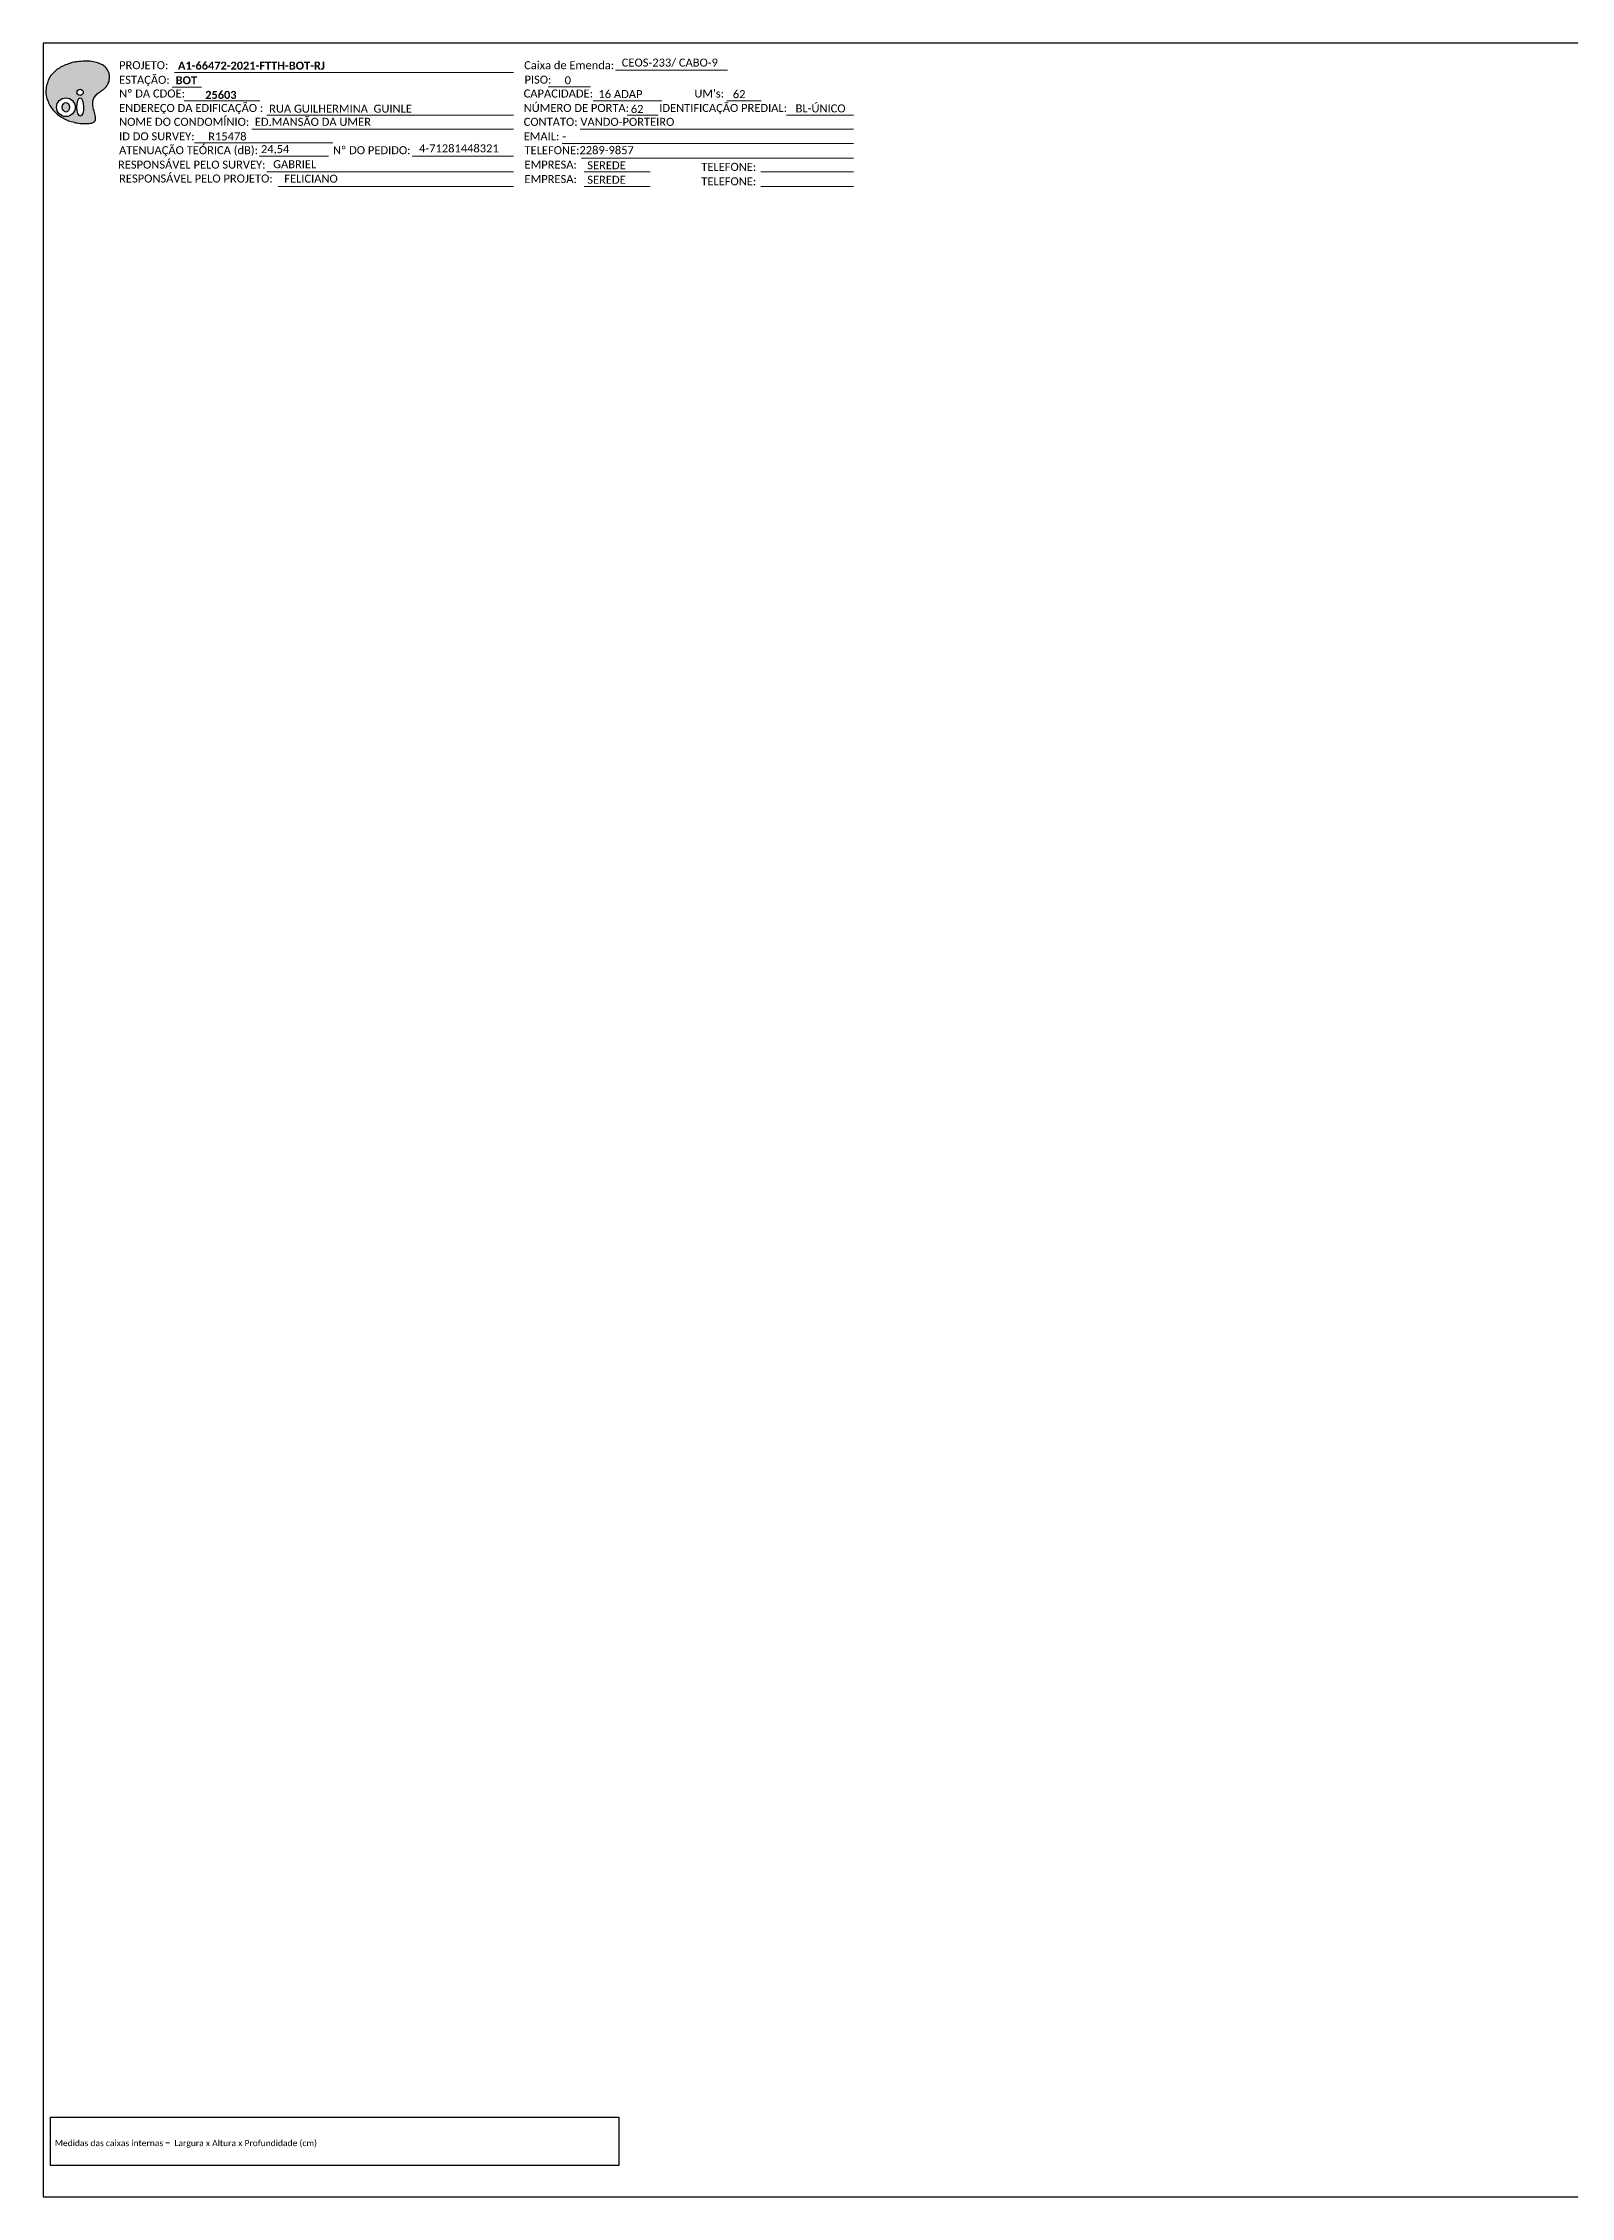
# Model space of a CAD drawing. Header units: metres. Extents: x -3 to 1679, y -2 to 592.
# Drawn here: x -3 to 418, y -2 to 592 of the extents above; entities that cross this region are included whole.
import ezdxf
from ezdxf.enums import TextEntityAlignment as Align

# ---------------------------------------------------------------- set-up
doc = ezdxf.new("R2010")
doc.units = ezdxf.units.M
doc.styles.add('WMF-Calibri0', font='calibri.ttf')
doc.styles.add('WMF-Calibri1', font='calibrib.ttf')

# ---------------------------------------------------------------- blocks, each defined once
blk = doc.blocks.new('OI')
h = blk.add_hatch(color=40)
edge = h.paths.add_edge_path()
edge.add_spline(control_points=[(4.35, -0.67), (3.92, -0.99), (3.26, -1.5), (2.81, -2.59), (2.9, -3.5), (3.06, -4.27), (3.31, -4.85), (3.37, -5.39), (3.4, -5.88), (3.2, -6.4), (2.54, -6.61), (1.65, -6.63), (0.55, -6.67), (-0.56, -6.42), (-1.61, -6.14), (-2.77, -5.61), (-3.92, -4.77), (-4.89, -3.7), (-5.34, -2.65), (-5.6, -1.94), (-5.85, -0.96), (-5.71, 0.47), (-5.1, 2.02), (-4.14, 3.02), (-3.3, 3.61), (-2.37, 4.16), (-1.36, 4.44), (-0.56, 4.7), (0.79, 4.85), (2.24, 4.97), (3.79, 4.57), (4.67, 4.21), (5.44, 3.65), (5.76, 2.99), (6.03, 2.21), (6.01, 1.46), (5.72, 0.64), (5.31, 0.08), (4.88, -0.38), (4.51, -0.55), (4.35, -0.67)], knot_values=[0, 0, 0, 0, 1.60434, 2.417191, 3.427595, 4.282808, 4.776746, 5.304182, 5.888771, 6.258406, 6.858137, 7.79129, 8.986195, 10.124242, 11.187857, 12.242908, 13.953784, 15.414161, 16.515391, 17.349188, 17.675853, 19.552021, 21.515531, 22.568638, 23.63245, 24.621084, 25.782718, 26.745347, 27.142653, 29.870543, 31.004649, 31.921532, 32.709589, 33.801391, 34.042471, 35.192333, 35.971461, 36.628871, 37.254359, 37.836911, 37.836911, 37.836911, 37.836911], degree=3, periodic=0)
h.paths.add_polyline_path([(1.13, -0.87, -1), (-0.04, -0.87, -1)], flags=16)
edge = h.paths.add_edge_path(flags=16)
edge.add_ellipse((0.56, -3.59), major_axis=(-0.02, 1.71), ratio=0.361305, start_angle=0, end_angle=360)
h.paths.add_polyline_path([(-0.36, -3.62, -1), (-3.8, -3.62, -1)], flags=16)
edge = h.paths.add_edge_path(flags=0)
edge.add_ellipse((-2.08, -3.62), major_axis=(0, 0.885), ratio=0.758294, start_angle=0, end_angle=360)
at = {"color": 40}
for centre, radius in [((-2.08, -3.62), 1.72), ((0.54, -0.87), 0.587)]:
    blk.add_circle(centre, radius, dxfattribs=at)
blk.add_ellipse((-2.08, -3.62), major_axis=(0, 0.885), ratio=0.758294, start_param=-3.141592653589792, end_param=3.141592653589792, dxfattribs=at)
blk.add_ellipse((0.56, -3.59), major_axis=(-0.02, 1.71), ratio=0.361305, dxfattribs=at)
at = {"color": 40, "start_tangent": (-0.800898, -0.598801), "end_tangent": (-0.800898, -0.598801)}
blk.add_spline([(4.35, -0.67), (3.2, -1.78), (2.9, -2.54), (2.92, -3.55), (3.12, -4.38), (3.28, -4.85), (3.37, -5.37), (3.35, -5.95), (3.2, -6.29), (2.66, -6.55), (1.73, -6.63), (0.54, -6.62), (-0.58, -6.41), (-1.6, -6.11), (-2.56, -5.67), (-3.95, -4.67), (-4.89, -3.56), (-5.37, -2.56), (-5.64, -1.78), (-5.72, -1.46), (-5.63, 0.42), (-4.84, 2.22), (-4.13, 2.99), (-3.27, 3.62), (-2.4, 4.09), (-1.3, 4.47), (-0.37, 4.72), (0.02, 4.77), (2.75, 4.8), (3.85, 4.53), (4.69, 4.16), (5.31, 3.68), (5.85, 2.73), (5.93, 2.5), (5.94, 1.35), (5.67, 0.62), (5.29, 0.08), (4.84, -0.36), (4.35, -0.67)], degree=3, dxfattribs=at)

msp = doc.modelspace()

# ---------------------------------------------------------------- linework, layer by layer
at = {"color": 7}
msp.add_lwpolyline([(-3.02, -2.43), (837.98, -2.43), (837.98, 591.57), (-3.02, 591.57)], close=True, dxfattribs=at)
at = {"lineweight": 0}
for points in [[(33.2, 583.45), (126.71, 583.45)], [(154.82, 584.06), (185.75, 584.06)], [(32.57, 579.42), (40.63, 579.42)], [(136.3, 579.47), (147.97, 579.47)], [(58.7, 571.66), (126.71, 571.66)], [(148.67, 575.64), (167.6, 575.64)], [(54.5, 567.83), (126.71, 567.83)], [(145.12, 567.83), (220.48, 567.83)], [(38.7, 564.05), (76.91, 564.05)], [(140.15, 563.84), (220.48, 563.84)], [(145.42, 559.86), (220.48, 559.86)]]:
    msp.add_lwpolyline(points, dxfattribs=at)
at = {"color": 7, "lineweight": 0}
for points in [[(35.84, 575.64), (56.73, 575.64)], [(158, 571.66), (166.55, 571.66)], [(185.52, 575.64), (194.95, 575.64)], [(201.94, 571.66), (220.44, 571.66)], [(56.59, 560.4), (75.68, 560.4)], [(98.72, 560.4), (126.73, 560.4)], [(58.7, 556.03), (126.71, 556.03)], [(146.17, 556.03), (164.39, 556.03)], [(194.91, 556.03), (220.48, 556.03)], [(61.76, 552.04), (126.71, 552.04)], [(146.17, 552.04), (164.39, 552.04)], [(194.91, 552.04), (220.48, 552.04)]]:
    msp.add_lwpolyline(points, dxfattribs=at)
at = {"color": 0}
msp.add_lwpolyline([(-1.01, 19.57), (155.73, 19.57), (155.73, 6.22), (-1.01, 6.22)], close=True, dxfattribs=at)

# ---------------------------------------------------------------- block references
at = {"color": 7, "xscale": 1.494060215586407, "yscale": 1.494060215586409, "zscale": 1.494060215586409, "rotation": 0.153289602394906}
msp.add_blockref('OI', (6.37, 579.3), dxfattribs=at)

# ---------------------------------------------------------------- texts
at = {"lineweight": 0, "style": 'WMF-Calibri0'}
for s, height, p in [('ESTAÇÃO:', 2.206, (17.94, 580.34)), ('PROJETO:', 2.206, (17.94, 584.37)), ('Caixa de Emenda:', 2.2064, (129.64, 584.37)), ('PISO:', 2.206, (129.73, 580.39)), ('CAPACIDADE:', 2.2064, (129.5, 576.56)), ('ENDEREÇO DA EDIFICAÇÃO :', 2.2064, (17.94, 572.58)), ('NOME DO CONDOMÍNIO:  ED.MANSÃO DA UMER', 2.2064, (17.94, 568.75)), ('CONTATO: VANDO-PORTEIRO', 2.2064, (129.5, 568.75)), ('ID DO SURVEY:', 2.2064, (17.94, 564.76)), ('R15478', 2.206, (42.51, 564.71)), ('EMAIL: -', 2.206, (129.5, 564.76)), ('ATENUAÇÃO TEÓRICA (dB):', 2.2064, (17.94, 560.93)), ('24,54', 2.206, (57.05, 561.22)), ('TELEFONE:2289-9857', 2.2064, (129.73, 560.93))]:
    msp.add_text(s, height=height, dxfattribs=at).set_placement(p)
for s, height, style, p in [('BOT', 2.206, 'WMF-Calibri1', (33.54, 580.22)), ('A1-66472-2021-FTTH-BOT-RJ', 2.2064, 'WMF-Calibri1', (34.18, 584.26)), ('0', 2.21, 'WMF-Calibri0', (140.8, 580.21)), ('CEOS-233/ CABO-9', 2.2064, 'WMF-Calibri0', (156.54, 585.09)), ('16 ADAP', 2.206, 'WMF-Calibri0', (150.12, 576.4)), ('RUA GUILHERMINA  GUINLE', 2.2064, 'WMF-Calibri0', (59.32, 572.38))]:
    msp.add_text(s, height=height, dxfattribs=dict(style=style)).set_placement(p)
at = {"color": 7, "lineweight": 0, "style": 'WMF-Calibri0'}
for s, height, p in [('Nº DA CDOE:', 2.2064, (17.94, 576.56)), ("UM's:", 2.206, (176.57, 576.56)), ('NÚMERO DE PORTA:', 2.2064, (129.5, 572.58)), ('IDENTIFICAÇÃO PREDIAL:', 2.2064, (166.88, 572.58)), ('RESPONSÁVEL PELO SURVEY:', 2.2064, (17.64, 556.95)), ('GABRIEL', 2.206, (60.42, 557.06)), ('Nº DO PEDIDO:', 2.2064, (76.92, 560.93)), ('EMPRESA:', 2.206, (129.73, 556.95)), ('TELEFONE:', 2.206, (178.47, 556.33)), ('RESPONSÁVEL PELO PROJETO:', 2.2064, (17.94, 553.12)), ('FELICIANO', 2.206, (63.48, 553.08)), ('EMPRESA:', 2.206, (129.73, 552.96)), ('TELEFONE:', 2.206, (178.47, 552.34))]:
    msp.add_text(s, height=height, dxfattribs=at).set_placement(p)
at = {"color": 7, "style": 'WMF-Calibri1'}
msp.add_text('25603', height=2.206, dxfattribs=at).set_placement((46.01, 576.18), align=Align.CENTER)
at = {"color": 7, "style": 'WMF-Calibri0'}
for s, height, p in [('62', 2.206, (187.18, 576.38)), ('62', 2.206, (159.06, 572.28)), ('BL-ÚNICO', 2.206, (204.49, 572.45)), (' 4-71281448321 ', 2.2064, (99.88, 561.44)), ('SEREDE', 2.206, (147.04, 556.77)), ('SEREDE', 2.206, (147.04, 552.78))]:
    msp.add_text(s, height=height, dxfattribs=at).set_placement(p)
at = {"insert": (0.21, 13.27), "char_height": 1.69, "width": 156.1458, "attachment_point": 1, "style": 'WMF-Calibri0'}
msp.add_mtext('Medidas das caixas internas =  Largura x Altura x Profundidade (cm)', dxfattribs=at)

doc.saveas('drawing.dxf')
